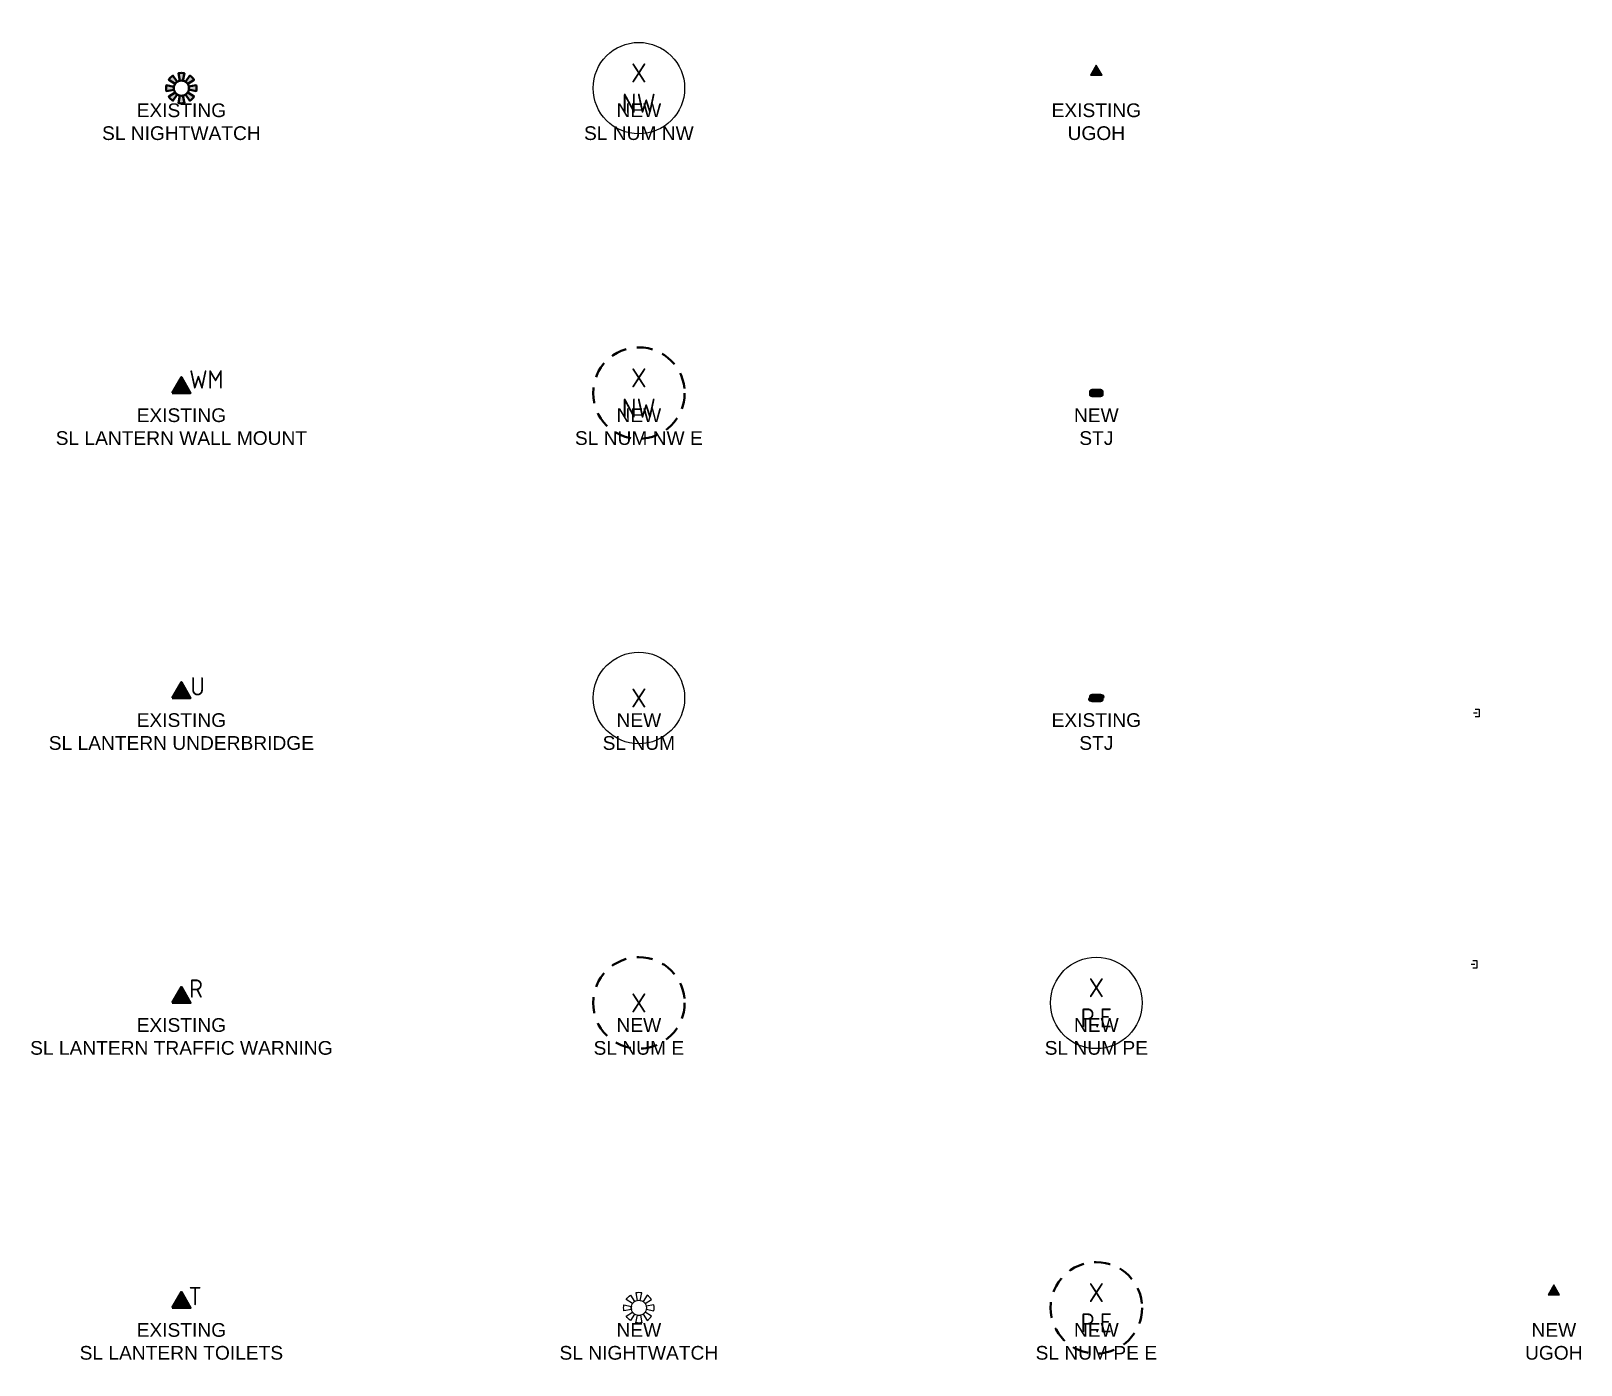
# Model space of a CAD drawing. Header units: metres. Extents: x -59 to 424, y -8 to 170.
# Drawn here: x 220.3 to 423.6, y -7.5 to 167.5 of the extents above; entities that cross this region are included whole.
import ezdxf
from ezdxf.enums import TextEntityAlignment as Align

# ---------------------------------------------------------------- set-up
doc = ezdxf.new("R2010")
doc.units = ezdxf.units.M
doc.set_wipeout_variables(frame=1)
doc.linetypes.add('Dash', pattern=[5, 3, -2])
doc.layers.get('0').update_dxf_attribs({"color": 6})
doc.layers.add('Equip_SP_SL_EXT', color=7, linetype='Continuous')
doc.layers.add('Equip_SP_SL_NEW', color=2, linetype='Continuous')
doc.styles.add('IESYMBOL1', font='isocp.shx')
doc.styles.get("Standard").update_dxf_attribs({"font": 'arial.ttf'})

# ---------------------------------------------------------------- blocks, each defined once
blk = doc.blocks.new('SL_LANTERN_TOILETS_EXT')
at = {"lineweight": 40}
blk.add_hatch(color=256, dxfattribs=at).paths.add_polyline_path([(0.02, 2.09), (-1.2, 0), (1.2, 0)])
blk.add_lwpolyline([(-1.2, 0), (1.2, 0), (0.02, 2.09)], close=True, dxfattribs=at)
at = {"lineweight": 40, "style": 'IESYMBOL1'}
blk.add_text('T', height=2.4, dxfattribs=at).set_placement((0.95, 1.54), align=Align.MIDDLE_LEFT)
blk = doc.blocks.new('SL_LANTERN_TRAFFIC_WARNING_EXT')
at = {"lineweight": 40}
blk.add_hatch(color=256, dxfattribs=at).paths.add_polyline_path([(0.02, 2.09), (-1.2, 0), (1.2, 0)])
blk.add_lwpolyline([(-1.2, 0), (1.2, 0), (0.02, 2.09)], close=True, dxfattribs=at)
at = {"lineweight": 40, "style": 'IESYMBOL1'}
blk.add_text('R', height=2.4, dxfattribs=at).set_placement((1.04, 1.89), align=Align.MIDDLE_LEFT)
blk = doc.blocks.new('SL_LANTERN_UNDERBRIDGE_EXT')
at = {"lineweight": 40}
blk.add_hatch(color=256, dxfattribs=at).paths.add_polyline_path([(0.02, 2.09), (-1.2, 0), (1.2, 0)])
blk.add_lwpolyline([(-1.2, 0), (1.2, 0), (0.02, 2.09)], close=True, dxfattribs=at)
at = {"lineweight": 40, "style": 'IESYMBOL1'}
blk.add_text('U', height=2.4, dxfattribs=at).set_placement((1.2, 1.52), align=Align.MIDDLE_LEFT)
blk = doc.blocks.new('SL_LANTERN_WALL_MOUNT_EXT')
at = {"lineweight": 40}
blk.add_hatch(color=256, dxfattribs=at).paths.add_polyline_path([(0.02, 2.09), (-1.2, 0), (1.2, 0)])
blk.add_lwpolyline([(-1.2, 0), (1.2, 0), (0.02, 2.09)], close=True, dxfattribs=at)
at = {"lineweight": 40, "style": 'IESYMBOL1'}
blk.add_text('WM', height=2.4, dxfattribs=at).set_placement((1.03, 1.79), align=Align.MIDDLE_LEFT)
blk = doc.blocks.new('SL_NIGHTWATCH_EXT')
at = {"lineweight": 40}
h = blk.add_hatch(color=256, dxfattribs=at)
h.paths.add_polyline_path([(0.39, 1.96, 0.098491), (-0.39, 1.96), (-0.2, 0.98, -0.098491), (0.19, 0.98)])
h.paths.add_polyline_path([(0.55, 0.83, -0.098491), (0.83, 0.56), (1.66, 1.11, 0.098491), (1.11, 1.66)])
h.paths.add_polyline_path([(0.98, 0.2, -0.098491), (0.98, -0.19), (1.96, -0.39, 0.098491), (1.96, 0.39)])
h.paths.add_polyline_path([(0.83, -0.55, -0.098491), (0.56, -0.83), (1.11, -1.66, 0.098491), (1.66, -1.11)])
h.paths.add_polyline_path([(-0.19, -0.98), (-0.39, -1.96, 0.098491), (0.39, -1.96), (0.2, -0.98, -0.098491)])
h.paths.add_polyline_path([(-0.83, -0.56), (-1.66, -1.11, 0.098491), (-1.11, -1.66), (-0.55, -0.83, -0.098491)])
h.paths.add_polyline_path([(-0.98, 0.19), (-1.96, 0.39, 0.098491), (-1.96, -0.39), (-0.98, -0.2, -0.098491)])
h.paths.add_polyline_path([(-1.11, 1.66, 0.098491), (-1.66, 1.11), (-0.83, 0.55, -0.098491), (-0.56, 0.83)])
for p, q in [((-1.16, 1.63), (-1.16, 1.63, 0)), ((-1.1, 1.64), (-1.1, 1.64, 0)), ((1.08, 1.63), (1.08, 1.63, 0)), ((-0.86, -0.57), (-0.86, -0.57, 0)), ((0.82, -0.57), (0.82, -0.57, 0)), ((1.13, -1.65), (1.13, -1.65, 0)), ((1.96, -0.37), (1.96, -0.37, 0))]:
    blk.add_line(p, q, dxfattribs=at)
for points in [[(-0.98, 0.19, 0.098491), (-0.98, -0.2), (-1.96, -0.39, -0.098491), (-1.96, 0.39)], [(-0.56, 0.83, 0.098491), (-0.83, 0.55), (-1.66, 1.11, -0.098491), (-1.11, 1.66)], [(-0.2, 0.98, -0.098491), (0.19, 0.98), (0.39, 1.96, 0.098491), (-0.39, 1.96)], [(0.83, 0.56), (1.66, 1.11, 0.098491), (1.11, 1.66), (0.55, 0.83, -0.098491)], [(0.98, -0.19), (1.96, -0.39, 0.098491), (1.96, 0.39), (0.98, 0.2, -0.098491)], [(-0.83, -0.56, 0.098491), (-0.55, -0.83), (-1.11, -1.66, -0.098491), (-1.66, -1.11)], [(0.2, -0.98), (0.39, -1.96, -0.098491), (-0.39, -1.96), (-0.19, -0.98, 0.098491)], [(0.56, -0.83), (1.11, -1.66, 0.098491), (1.66, -1.11), (0.83, -0.55, -0.098491)]]:
    blk.add_lwpolyline(points, format="xyb", close=True, dxfattribs=at)
blk.add_circle((0, 0), 1, dxfattribs=at)
blk = doc.blocks.new('SL_NIGHTWATCH_NEW')
for p, q in [((-1.16, 1.63), (-1.16, 1.63, 0)), ((-1.1, 1.64), (-1.1, 1.64, 0)), ((1.08, 1.63), (1.08, 1.63, 0)), ((-0.86, -0.57), (-0.86, -0.57, 0)), ((0.82, -0.57), (0.82, -0.57, 0)), ((1.13, -1.65), (1.13, -1.65, 0)), ((1.96, -0.37), (1.96, -0.37, 0))]:
    blk.add_line(p, q)
for points in [[(-0.98, 0.19, 0.098491), (-0.98, -0.2), (-1.96, -0.39, -0.098491), (-1.96, 0.39)], [(-0.56, 0.83, 0.098491), (-0.83, 0.55), (-1.66, 1.11, -0.098491), (-1.11, 1.66)], [(-0.2, 0.98, -0.098491), (0.19, 0.98), (0.39, 1.96, 0.098491), (-0.39, 1.96)], [(0.83, 0.56), (1.66, 1.11, 0.098491), (1.11, 1.66), (0.55, 0.83, -0.098491)], [(0.98, -0.19), (1.96, -0.39, 0.098491), (1.96, 0.39), (0.98, 0.2, -0.098491)], [(-0.83, -0.56, 0.098491), (-0.55, -0.83), (-1.11, -1.66, -0.098491), (-1.66, -1.11)], [(0.2, -0.98), (0.39, -1.96, -0.098491), (-0.39, -1.96), (-0.19, -0.98, 0.098491)], [(0.56, -0.83), (1.11, -1.66, 0.098491), (1.66, -1.11), (0.83, -0.55, -0.098491)]]:
    blk.add_lwpolyline(points, format="xyb", close=True)
blk.add_circle((0, 0), 1)
blk = doc.blocks.new('SL_NUM_EXIST')
blk.add_wipeout([(-0.24, 7.5), (-0.71, 7.47), (-1.17, 7.41), (-1.64, 7.32), (-2.09, 7.21), (-2.54, 7.06), (-2.98, 6.89), (-3.41, 6.69), (-3.82, 6.46), (-4.22, 6.21), (-4.6, 5.93), (-4.96, 5.63), (-5.31, 5.31), (-5.63, 4.96), (-5.93, 4.6), (-6.21, 4.22), (-6.46, 3.82), (-6.69, 3.41), (-6.89, 2.98), (-7.06, 2.54), (-7.21, 2.09), (-7.32, 1.64), (-7.41, 1.17), (-7.47, 0.71), (-7.5, 0.24), (-7.5, -0.24), (-7.47, -0.71), (-7.41, -1.17), (-7.32, -1.64), (-7.21, -2.09), (-7.06, -2.54), (-6.89, -2.98), (-6.69, -3.41), (-6.46, -3.82), (-6.21, -4.22), (-5.93, -4.6), (-5.63, -4.96), (-5.31, -5.31), (-4.96, -5.63), (-4.6, -5.93), (-4.22, -6.21), (-3.82, -6.46), (-3.41, -6.69), (-2.98, -6.89), (-2.54, -7.06), (-2.09, -7.21), (-1.64, -7.32), (-1.17, -7.41), (-0.71, -7.47), (-0.24, -7.5), (0.24, -7.5), (0.71, -7.47), (1.17, -7.41), (1.64, -7.32), (2.09, -7.21), (2.54, -7.06), (2.98, -6.89), (3.41, -6.69), (3.82, -6.46), (4.22, -6.21), (4.6, -5.93), (4.96, -5.63), (5.31, -5.31), (5.63, -4.96), (5.93, -4.6), (6.21, -4.22), (6.46, -3.82), (6.69, -3.41), (6.89, -2.98), (7.06, -2.54), (7.21, -2.09), (7.32, -1.64), (7.41, -1.17), (7.47, -0.71), (7.5, -0.24), (7.5, 0.24), (7.47, 0.71), (7.41, 1.17), (7.32, 1.64), (7.21, 2.09), (7.06, 2.54), (6.89, 2.98), (6.69, 3.41), (6.46, 3.82), (6.21, 4.22), (5.93, 4.6), (5.63, 4.96), (5.31, 5.31), (4.96, 5.63), (4.6, 5.93), (4.22, 6.21), (3.82, 6.46), (3.41, 6.69), (2.98, 6.89), (2.54, 7.06), (2.09, 7.21), (1.64, 7.32), (1.17, 7.41), (0.71, 7.47), (0.24, 7.5)])
at = {"linetype": 'Dash', "lineweight": 40, "ltscale": 0.7}
blk.add_circle((0, 0), 6, dxfattribs=at)
at = {"lineweight": 40, "style": 'IESYMBOL1', "flags": 4}
blk.add_attdef('SL16', text='', height=2.5, dxfattribs=at).set_placement((0, 0), align=Align.MIDDLE)
at = {"lineweight": 40, "flags": 1}
blk.add_attdef('Z', (0, 0), '', height=0.2, dxfattribs=at)
blk = doc.blocks.new('SL_NUM_NEW')
blk.add_wipeout([(-0.24, 7.5), (-0.71, 7.47), (-1.17, 7.41), (-1.64, 7.32), (-2.09, 7.21), (-2.54, 7.06), (-2.98, 6.89), (-3.41, 6.69), (-3.82, 6.46), (-4.22, 6.21), (-4.6, 5.93), (-4.96, 5.63), (-5.31, 5.31), (-5.63, 4.96), (-5.93, 4.6), (-6.21, 4.22), (-6.46, 3.82), (-6.69, 3.41), (-6.89, 2.98), (-7.06, 2.54), (-7.21, 2.09), (-7.32, 1.64), (-7.41, 1.17), (-7.47, 0.71), (-7.5, 0.24), (-7.5, -0.24), (-7.47, -0.71), (-7.41, -1.17), (-7.32, -1.64), (-7.21, -2.09), (-7.06, -2.54), (-6.89, -2.98), (-6.69, -3.41), (-6.46, -3.82), (-6.21, -4.22), (-5.93, -4.6), (-5.63, -4.96), (-5.31, -5.31), (-4.96, -5.63), (-4.6, -5.93), (-4.22, -6.21), (-3.82, -6.46), (-3.41, -6.69), (-2.98, -6.89), (-2.54, -7.06), (-2.09, -7.21), (-1.64, -7.32), (-1.17, -7.41), (-0.71, -7.47), (-0.24, -7.5), (0.24, -7.5), (0.71, -7.47), (1.17, -7.41), (1.64, -7.32), (2.09, -7.21), (2.54, -7.06), (2.98, -6.89), (3.41, -6.69), (3.82, -6.46), (4.22, -6.21), (4.6, -5.93), (4.96, -5.63), (5.31, -5.31), (5.63, -4.96), (5.93, -4.6), (6.21, -4.22), (6.46, -3.82), (6.69, -3.41), (6.89, -2.98), (7.06, -2.54), (7.21, -2.09), (7.32, -1.64), (7.41, -1.17), (7.47, -0.71), (7.5, -0.24), (7.5, 0.24), (7.47, 0.71), (7.41, 1.17), (7.32, 1.64), (7.21, 2.09), (7.06, 2.54), (6.89, 2.98), (6.69, 3.41), (6.46, 3.82), (6.21, 4.22), (5.93, 4.6), (5.63, 4.96), (5.31, 5.31), (4.96, 5.63), (4.6, 5.93), (4.22, 6.21), (3.82, 6.46), (3.41, 6.69), (2.98, 6.89), (2.54, 7.06), (2.09, 7.21), (1.64, 7.32), (1.17, 7.41), (0.71, 7.47), (0.24, 7.5)])
blk.add_circle((0, 0), 6)
at = {"style": 'IESYMBOL1', "flags": 4}
blk.add_attdef('SL14', text='', height=2.5, dxfattribs=at).set_placement((0, 0), align=Align.MIDDLE)
at = {"flags": 1}
blk.add_attdef('Z', (0, 0), '', height=0.2, dxfattribs=at)
blk = doc.blocks.new('SL_NUM_NW_EXIST')
blk.add_wipeout([(-0.24, 7.5), (-0.71, 7.47), (-1.17, 7.41), (-1.64, 7.32), (-2.09, 7.21), (-2.54, 7.06), (-2.98, 6.89), (-3.41, 6.69), (-3.82, 6.46), (-4.22, 6.21), (-4.6, 5.93), (-4.96, 5.63), (-5.31, 5.31), (-5.63, 4.96), (-5.93, 4.6), (-6.21, 4.22), (-6.46, 3.82), (-6.69, 3.41), (-6.89, 2.98), (-7.06, 2.54), (-7.21, 2.09), (-7.32, 1.64), (-7.41, 1.17), (-7.47, 0.71), (-7.5, 0.24), (-7.5, -0.24), (-7.47, -0.71), (-7.41, -1.17), (-7.32, -1.64), (-7.21, -2.09), (-7.06, -2.54), (-6.89, -2.98), (-6.69, -3.41), (-6.46, -3.82), (-6.21, -4.22), (-5.93, -4.6), (-5.63, -4.96), (-5.31, -5.31), (-4.96, -5.63), (-4.6, -5.93), (-4.22, -6.21), (-3.82, -6.46), (-3.41, -6.69), (-2.98, -6.89), (-2.54, -7.06), (-2.09, -7.21), (-1.64, -7.32), (-1.17, -7.41), (-0.71, -7.47), (-0.24, -7.5), (0.24, -7.5), (0.71, -7.47), (1.17, -7.41), (1.64, -7.32), (2.09, -7.21), (2.54, -7.06), (2.98, -6.89), (3.41, -6.69), (3.82, -6.46), (4.22, -6.21), (4.6, -5.93), (4.96, -5.63), (5.31, -5.31), (5.63, -4.96), (5.93, -4.6), (6.21, -4.22), (6.46, -3.82), (6.69, -3.41), (6.89, -2.98), (7.06, -2.54), (7.21, -2.09), (7.32, -1.64), (7.41, -1.17), (7.47, -0.71), (7.5, -0.24), (7.5, 0.24), (7.47, 0.71), (7.41, 1.17), (7.32, 1.64), (7.21, 2.09), (7.06, 2.54), (6.89, 2.98), (6.69, 3.41), (6.46, 3.82), (6.21, 4.22), (5.93, 4.6), (5.63, 4.96), (5.31, 5.31), (4.96, 5.63), (4.6, 5.93), (4.22, 6.21), (3.82, 6.46), (3.41, 6.69), (2.98, 6.89), (2.54, 7.06), (2.09, 7.21), (1.64, 7.32), (1.17, 7.41), (0.71, 7.47), (0.24, 7.5)])
at = {"linetype": 'Dash', "lineweight": 40, "ltscale": 0.7}
blk.add_circle((0, 0), 6, dxfattribs=at)
at = {"lineweight": 40, "style": 'IESYMBOL1'}
blk.add_text('NW', height=2.5, dxfattribs=at).set_placement((0, -0.72), align=Align.TOP_CENTER)
at = {"lineweight": 40, "style": 'IESYMBOL1', "flags": 4}
blk.add_attdef('SL18', text='', height=2.5, dxfattribs=at).set_placement((0, 0), align=Align.BOTTOM_CENTER)
at = {"lineweight": 40, "flags": 1}
blk.add_attdef('Z', (0, 0), '', height=0.2, dxfattribs=at)
blk = doc.blocks.new('SL_NUM_NW_NEW')
blk.add_wipeout([(-0.24, 7.5), (-0.71, 7.47), (-1.17, 7.41), (-1.64, 7.32), (-2.09, 7.21), (-2.54, 7.06), (-2.98, 6.89), (-3.41, 6.69), (-3.82, 6.46), (-4.22, 6.21), (-4.6, 5.93), (-4.96, 5.63), (-5.31, 5.31), (-5.63, 4.96), (-5.93, 4.6), (-6.21, 4.22), (-6.46, 3.82), (-6.69, 3.41), (-6.89, 2.98), (-7.06, 2.54), (-7.21, 2.09), (-7.32, 1.64), (-7.41, 1.17), (-7.47, 0.71), (-7.5, 0.24), (-7.5, -0.24), (-7.47, -0.71), (-7.41, -1.17), (-7.32, -1.64), (-7.21, -2.09), (-7.06, -2.54), (-6.89, -2.98), (-6.69, -3.41), (-6.46, -3.82), (-6.21, -4.22), (-5.93, -4.6), (-5.63, -4.96), (-5.31, -5.31), (-4.96, -5.63), (-4.6, -5.93), (-4.22, -6.21), (-3.82, -6.46), (-3.41, -6.69), (-2.98, -6.89), (-2.54, -7.06), (-2.09, -7.21), (-1.64, -7.32), (-1.17, -7.41), (-0.71, -7.47), (-0.24, -7.5), (0.24, -7.5), (0.71, -7.47), (1.17, -7.41), (1.64, -7.32), (2.09, -7.21), (2.54, -7.06), (2.98, -6.89), (3.41, -6.69), (3.82, -6.46), (4.22, -6.21), (4.6, -5.93), (4.96, -5.63), (5.31, -5.31), (5.63, -4.96), (5.93, -4.6), (6.21, -4.22), (6.46, -3.82), (6.69, -3.41), (6.89, -2.98), (7.06, -2.54), (7.21, -2.09), (7.32, -1.64), (7.41, -1.17), (7.47, -0.71), (7.5, -0.24), (7.5, 0.24), (7.47, 0.71), (7.41, 1.17), (7.32, 1.64), (7.21, 2.09), (7.06, 2.54), (6.89, 2.98), (6.69, 3.41), (6.46, 3.82), (6.21, 4.22), (5.93, 4.6), (5.63, 4.96), (5.31, 5.31), (4.96, 5.63), (4.6, 5.93), (4.22, 6.21), (3.82, 6.46), (3.41, 6.69), (2.98, 6.89), (2.54, 7.06), (2.09, 7.21), (1.64, 7.32), (1.17, 7.41), (0.71, 7.47), (0.24, 7.5)])
blk.add_circle((0, 0), 6)
at = {"style": 'IESYMBOL1'}
blk.add_text('NW', height=2.5, dxfattribs=at).set_placement((0, -0.72), align=Align.TOP_CENTER)
at = {"style": 'IESYMBOL1', "flags": 4}
blk.add_attdef('SL17', text='', height=2.5, dxfattribs=at).set_placement((0, 0), align=Align.BOTTOM_CENTER)
at = {"flags": 1}
blk.add_attdef('Z', (0, 0), '', height=0.2, dxfattribs=at)
blk = doc.blocks.new('SL_NUM_PE_EXIST')
blk.add_wipeout([(-0.24, 7.5), (-0.71, 7.47), (-1.17, 7.41), (-1.64, 7.32), (-2.09, 7.21), (-2.54, 7.06), (-2.98, 6.89), (-3.41, 6.69), (-3.82, 6.46), (-4.22, 6.21), (-4.6, 5.93), (-4.96, 5.63), (-5.31, 5.31), (-5.63, 4.96), (-5.93, 4.6), (-6.21, 4.22), (-6.46, 3.82), (-6.69, 3.41), (-6.89, 2.98), (-7.06, 2.54), (-7.21, 2.09), (-7.32, 1.64), (-7.41, 1.17), (-7.47, 0.71), (-7.5, 0.24), (-7.5, -0.24), (-7.47, -0.71), (-7.41, -1.17), (-7.32, -1.64), (-7.21, -2.09), (-7.06, -2.54), (-6.89, -2.98), (-6.69, -3.41), (-6.46, -3.82), (-6.21, -4.22), (-5.93, -4.6), (-5.63, -4.96), (-5.31, -5.31), (-4.96, -5.63), (-4.6, -5.93), (-4.22, -6.21), (-3.82, -6.46), (-3.41, -6.69), (-2.98, -6.89), (-2.54, -7.06), (-2.09, -7.21), (-1.64, -7.32), (-1.17, -7.41), (-0.71, -7.47), (-0.24, -7.5), (0.24, -7.5), (0.71, -7.47), (1.17, -7.41), (1.64, -7.32), (2.09, -7.21), (2.54, -7.06), (2.98, -6.89), (3.41, -6.69), (3.82, -6.46), (4.22, -6.21), (4.6, -5.93), (4.96, -5.63), (5.31, -5.31), (5.63, -4.96), (5.93, -4.6), (6.21, -4.22), (6.46, -3.82), (6.69, -3.41), (6.89, -2.98), (7.06, -2.54), (7.21, -2.09), (7.32, -1.64), (7.41, -1.17), (7.47, -0.71), (7.5, -0.24), (7.5, 0.24), (7.47, 0.71), (7.41, 1.17), (7.32, 1.64), (7.21, 2.09), (7.06, 2.54), (6.89, 2.98), (6.69, 3.41), (6.46, 3.82), (6.21, 4.22), (5.93, 4.6), (5.63, 4.96), (5.31, 5.31), (4.96, 5.63), (4.6, 5.93), (4.22, 6.21), (3.82, 6.46), (3.41, 6.69), (2.98, 6.89), (2.54, 7.06), (2.09, 7.21), (1.64, 7.32), (1.17, 7.41), (0.71, 7.47), (0.24, 7.5)])
at = {"linetype": 'Dash', "lineweight": 40, "ltscale": 0.7}
blk.add_circle((0, 0), 6, dxfattribs=at)
at = {"lineweight": 40, "style": 'IESYMBOL1'}
blk.add_text('P.E', height=2.5, dxfattribs=at).set_placement((0, -0.72), align=Align.TOP_CENTER)
at = {"lineweight": 40, "style": 'IESYMBOL1', "flags": 4}
blk.add_attdef('SL15', text='', height=2.5, dxfattribs=at).set_placement((0, 0), align=Align.BOTTOM_CENTER)
at = {"lineweight": 40, "flags": 1}
blk.add_attdef('Z', (0, 0), '', height=0.2, dxfattribs=at)
blk = doc.blocks.new('SL_NUM_PE_NEW')
blk.add_wipeout([(-0.24, 7.5), (-0.71, 7.47), (-1.17, 7.41), (-1.64, 7.32), (-2.09, 7.21), (-2.54, 7.06), (-2.98, 6.89), (-3.41, 6.69), (-3.82, 6.46), (-4.22, 6.21), (-4.6, 5.93), (-4.96, 5.63), (-5.31, 5.31), (-5.63, 4.96), (-5.93, 4.6), (-6.21, 4.22), (-6.46, 3.82), (-6.69, 3.41), (-6.89, 2.98), (-7.06, 2.54), (-7.21, 2.09), (-7.32, 1.64), (-7.41, 1.17), (-7.47, 0.71), (-7.5, 0.24), (-7.5, -0.24), (-7.47, -0.71), (-7.41, -1.17), (-7.32, -1.64), (-7.21, -2.09), (-7.06, -2.54), (-6.89, -2.98), (-6.69, -3.41), (-6.46, -3.82), (-6.21, -4.22), (-5.93, -4.6), (-5.63, -4.96), (-5.31, -5.31), (-4.96, -5.63), (-4.6, -5.93), (-4.22, -6.21), (-3.82, -6.46), (-3.41, -6.69), (-2.98, -6.89), (-2.54, -7.06), (-2.09, -7.21), (-1.64, -7.32), (-1.17, -7.41), (-0.71, -7.47), (-0.24, -7.5), (0.24, -7.5), (0.71, -7.47), (1.17, -7.41), (1.64, -7.32), (2.09, -7.21), (2.54, -7.06), (2.98, -6.89), (3.41, -6.69), (3.82, -6.46), (4.22, -6.21), (4.6, -5.93), (4.96, -5.63), (5.31, -5.31), (5.63, -4.96), (5.93, -4.6), (6.21, -4.22), (6.46, -3.82), (6.69, -3.41), (6.89, -2.98), (7.06, -2.54), (7.21, -2.09), (7.32, -1.64), (7.41, -1.17), (7.47, -0.71), (7.5, -0.24), (7.5, 0.24), (7.47, 0.71), (7.41, 1.17), (7.32, 1.64), (7.21, 2.09), (7.06, 2.54), (6.89, 2.98), (6.69, 3.41), (6.46, 3.82), (6.21, 4.22), (5.93, 4.6), (5.63, 4.96), (5.31, 5.31), (4.96, 5.63), (4.6, 5.93), (4.22, 6.21), (3.82, 6.46), (3.41, 6.69), (2.98, 6.89), (2.54, 7.06), (2.09, 7.21), (1.64, 7.32), (1.17, 7.41), (0.71, 7.47), (0.24, 7.5)])
blk.add_circle((0, 0), 6)
at = {"style": 'IESYMBOL1'}
blk.add_text('P.E', height=2.5, dxfattribs=at).set_placement((0, -0.72), align=Align.TOP_CENTER)
at = {"style": 'IESYMBOL1', "flags": 4}
blk.add_attdef('SL15', text='', height=2.5, dxfattribs=at).set_placement((0, 0), align=Align.BOTTOM_CENTER)
at = {"flags": 1}
blk.add_attdef('Z', (0, 0), '', height=0.2, dxfattribs=at)
blk = doc.blocks.new('STJ_SL_EXT')
blk.add_hatch(color=256).paths.add_polyline_path([(0.59, -0.45, 0.414214), (0.91, -0.13, 1.036514), (0.59, 0.45), (-0.59, 0.45, 0.414214), (-0.91, 0.13, 1.036514), (-0.59, -0.45)])
blk.add_lwpolyline([(-0.91, 0.13), (-0.91, -0.13, 0.414214), (-0.59, -0.45), (0.59, -0.45, 0.414214), (0.91, -0.13), (0.91, 0.13, 0.414214), (0.59, 0.45), (-0.59, 0.45, 0.414214)], format="xyb", close=True)
for tag, p, flags in [('CONNECTOR_TYPE', (0, 0), 9), ('Z', (0, 0), 1), ('CONSTRUCTED_VOLTAGE', (0, -0.2), 9), ('OPERATING_VOLTAGE', (0, -0.6), 9), ('ORIENTATION', (0, -0.8), 9), ('OWNED_BY', (0, -1), 9), ('STATE', (0, -1.2), 9), ('NO_PHASES', (0, -0.4), 9), ('USAGE', (0, -1.4), 9), ('LEGEND', (0, -1.6), 9), ('NOTES', (0, -1.8), 9)]:
    blk.add_attdef(tag, p, '', height=0.2, dxfattribs=dict(flags=flags))
blk = doc.blocks.new('STJ_SL_NEW')
h = blk.add_hatch(color=256)
edge = h.paths.add_edge_path()
edge.add_line((-0.91, 0.13), (-0.91, -0.13))
edge.add_arc((-0.59, -0.13), 0.32, 180, 270)
edge.add_line((-0.59, -0.45), (0.59, -0.45))
edge.add_arc((0.59, -0.13), 0.32, 270, 360)
edge.add_line((0.91, -0.13), (0.91, 0.13))
edge.add_arc((0.59, 0.13), 0.32, 360, 450)
edge.add_line((0.59, 0.45), (-0.59, 0.45))
edge.add_arc((-0.59, 0.13), 0.32, 90, 180)
blk.add_lwpolyline([(-0.91, 0.13), (-0.91, -0.13, 0.414214), (-0.59, -0.45), (0.59, -0.45, 0.414214), (0.91, -0.13), (0.91, 0.13, 0.414214), (0.59, 0.45), (-0.59, 0.45, 0.414214)], format="xyb", close=True)
for tag, p, flags in [('CONNECTOR_TYPE', (0, 0), 9), ('Z', (0, 0), 1), ('CONSTRUCTED_VOLTAGE', (0, -0.2), 9), ('OPERATING_VOLTAGE', (0, -0.6), 9), ('ORIENTATION', (0, -0.8), 9), ('OWNED_BY', (0, -1), 9), ('STATE', (0, -1.62), 9), ('NO_PHASES', (0, -0.4), 9), ('USAGE', (0, -1.82), 9), ('LEGEND', (0, -2.02), 9), ('NOTES', (0, -2.22), 9)]:
    blk.add_attdef(tag, p, '', height=0.2, dxfattribs=dict(flags=flags))
at = {"flags": 9}
for tag, p in [('OPERATED_BY', (0, -1.11)), ('MAINTAINED_BY', (0, -1.31))]:
    blk.add_attdef(tag, text='', height=0.2, dxfattribs=at).set_placement(p, align=Align.MIDDLE_LEFT)
blk = doc.blocks.new('UGOH_EXT')
blk.add_hatch(color=256).paths.add_polyline_path([(-0.75, 1.7), (0.75, 1.7), (0, 3)])
blk.add_lwpolyline([(-0.75, 1.7), (0.75, 1.7), (0, 3)], close=True)
for tag, flags, p in [('CONSTRUCTED_VOLTAGE', 9, (1.5, 0)), ('ACTUAL_STATUS', 9, (1.5, -1.6)), ('OPERATING_VOLTAGE', 9, (1.5, -0.2)), ('ORIENTATION', 9, (1.5, -0.4)), ('STATE', 9, (1.5, -0.6)), ('OWNED_BY', 9, (1.5, -1)), ('OPERATED_BY', 9, (1.5, -1.2)), ('TYPE', 1, (1.5, -2)), ('USAGE', 9, (1.5, -0.8)), ('MAINTAINED_BY', 9, (1.5, -1.4)), ('NUMBER_OF_PHASES', 9, (1.5, -1.8))]:
    blk.add_attdef(tag, text='', height=0.2, dxfattribs=dict(flags=flags)).set_placement(p, align=Align.MIDDLE_LEFT)
blk = doc.blocks.new('UGOH_NEW')
blk.add_hatch(color=256).paths.add_polyline_path([(-0.75, 1.7), (0.75, 1.7), (0, 3)])
blk.add_lwpolyline([(-0.75, 1.7), (0.75, 1.7), (0, 3)], close=True)
for tag, flags, p in [('CONSTRUCTED_VOLTAGE', 9, (1.5, 0)), ('ACTUAL_STATUS', 9, (1.5, -1.6)), ('OPERATING_VOLTAGE', 9, (1.5, -0.2)), ('ORIENTATION', 9, (1.5, -0.4)), ('STATE', 9, (1.5, -0.6)), ('OWNED_BY', 9, (1.5, -1)), ('OPERATED_BY', 9, (1.5, -1.2)), ('TYPE', 1, (1.5, -2)), ('USAGE', 9, (1.5, -0.8)), ('MAINTAINED_BY', 9, (1.5, -1.4)), ('NUMBER_OF_PHASES', 9, (1.5, -1.8))]:
    blk.add_attdef(tag, text='', height=0.2, dxfattribs=dict(flags=flags)).set_placement(p, align=Align.MIDDLE_LEFT)
blk = doc.blocks.new('ENDCAP_SL_EXT')
for points in [[(0.5, 0), (0, 0)], [(0.25, 0.5), (0.75, 0.5), (0.75, -0.5), (0.25, -0.5)]]:
    blk.add_lwpolyline(points)
for tag, p, flags in [('CONNECTOR_TYPE', (0, 0), 9), ('Z', (0, 0), 1), ('CONSTRUCTED_VOLTAGE', (0, -0.2), 9), ('OPERATING_VOLTAGE', (0, -0.6), 9), ('ORIENTATION', (0, -0.8), 9), ('OWNED_BY', (0, -1), 9), ('STATE', (0, -1.2), 9), ('NO_PHASES', (0, -0.4), 9), ('USAGE', (0, -1.4), 9), ('LEGEND', (0, -1.6), 9), ('NOTES', (0, -1.8), 9)]:
    blk.add_attdef(tag, p, '', height=0.2, dxfattribs=dict(flags=flags))
blk = doc.blocks.new('ENDCAP_SL_NEW')
for points in [[(0.5, 0), (0, 0)], [(0.25, 0.5), (0.75, 0.5), (0.75, -0.5), (0.25, -0.5)]]:
    blk.add_lwpolyline(points)
for tag, p, flags in [('CONNECTOR_TYPE', (0, 0), 9), ('Z', (0, 0), 1), ('CONSTRUCTED_VOLTAGE', (0, -0.2), 9), ('OPERATING_VOLTAGE', (0, -0.6), 9), ('ORIENTATION', (0, -0.8), 9), ('OWNED_BY', (0, -1), 9), ('STATE', (0, -1.2), 9), ('NO_PHASES', (0, -0.4), 9), ('USAGE', (0, -1.4), 9), ('LEGEND', (0, -1.6), 9), ('NOTES', (0, -1.8), 9)]:
    blk.add_attdef(tag, p, '', height=0.2, dxfattribs=dict(flags=flags))

msp = doc.modelspace()

# ---------------------------------------------------------------- block references
at = {"layer": 'Equip_SP_SL_EXT'}
for name, p in [('UGOH_EXT', (360, 160)), ('SL_NIGHTWATCH_EXT', (240, 160)), ('SL_LANTERN_WALL_MOUNT_EXT', (240, 120)), ('SL_LANTERN_UNDERBRIDGE_EXT', (240, 80)), ('STJ_SL_EXT', (360, 80)), ('ENDCAP_SL_EXT', (409.45, 78.02)), ('SL_LANTERN_TRAFFIC_WARNING_EXT', (240, 40)), ('SL_LANTERN_TOILETS_EXT', (240, 0))]:
    msp.add_blockref(name, p, dxfattribs=at)
at = {"layer": 'Equip_SP_SL_NEW'}
ref = msp.add_blockref('SL_NUM_NW_NEW', (300, 160), dxfattribs=at)
ref.add_attrib('SL17', 'X', dxfattribs={"layer": '0', "height": 2.5, "style": 'IESYMBOL1'}).set_placement((300, 160), align=Align.BOTTOM_CENTER)
ref = msp.add_blockref('SL_NUM_NW_EXIST', (300, 120), dxfattribs=at)
ref.add_attrib('SL18', 'X', dxfattribs={"layer": '0', "height": 2.5, "style": 'IESYMBOL1'}).set_placement((300, 120), align=Align.BOTTOM_CENTER)
for name, p in [('STJ_SL_NEW', (360, 120)), ('ENDCAP_SL_NEW', (409.15, 45.05)), ('UGOH_NEW', (420, 0)), ('SL_NIGHTWATCH_NEW', (300, 0))]:
    msp.add_blockref(name, p, dxfattribs=at)
ref = msp.add_blockref('SL_NUM_NEW', (300, 80), dxfattribs=at)
ref.add_attrib('SL14', 'X', dxfattribs={"layer": '0', "height": 2.5, "style": 'IESYMBOL1'}).set_placement((300, 80), align=Align.MIDDLE)
ref = msp.add_blockref('SL_NUM_EXIST', (300, 40), dxfattribs=at)
ref.add_attrib('SL16', 'X', dxfattribs={"layer": '0', "height": 2.5, "style": 'IESYMBOL1'}).set_placement((300, 40), align=Align.MIDDLE)
ref = msp.add_blockref('SL_NUM_PE_NEW', (360, 40), dxfattribs=at)
ref.add_attrib('SL15', 'X', dxfattribs={"layer": '0', "height": 2.5, "style": 'IESYMBOL1'}).set_placement((360, 40), align=Align.BOTTOM_CENTER)
ref = msp.add_blockref('SL_NUM_PE_EXIST', (360, 0), dxfattribs=at)
ref.add_attrib('SL15', 'X', dxfattribs={"layer": '0', "height": 2.5, "style": 'IESYMBOL1'}).set_placement((360, 0), align=Align.BOTTOM_CENTER)

# ---------------------------------------------------------------- texts
at = {"char_height": 1.8, "width": 40, "attachment_point": 2}
for s, insert in [('EXISTING\\PSL NIGHTWATCH', (240, 158)), ('EXISTING\\PUGOH', (360, 158)), ('EXISTING\\PSL LANTERN WALL MOUNT', (240, 118)), ('NEW\\PSTJ', (360, 118)), ('EXISTING\\PSL LANTERN UNDERBRIDGE', (240, 78)), ('EXISTING\\PSTJ', (360, 78)), ('EXISTING\\PSL LANTERN TRAFFIC WARNING', (240, 38)), ('EXISTING\\PSL LANTERN TOILETS', (240, -2)), ('NEW\\PSL NIGHTWATCH', (300, -2)), ('NEW\\PUGOH', (420, -2))]:
    msp.add_mtext(s, dxfattribs=dict(at, insert=insert))

# ---------------------------------------------------------------- next in the draw order: texts
for s, insert in [('NEW\\PSL NUM NW', (300, 158)), ('NEW\\PSL NUM NW E', (300, 118)), ('NEW\\PSL NUM', (300, 78)), ('NEW\\PSL NUM E', (300, 38)), ('NEW\\PSL NUM PE', (360, 38)), ('NEW\\PSL NUM PE E', (360, -2))]:
    msp.add_mtext(s, dxfattribs=dict(at, insert=insert))

doc.saveas('drawing.dxf')
